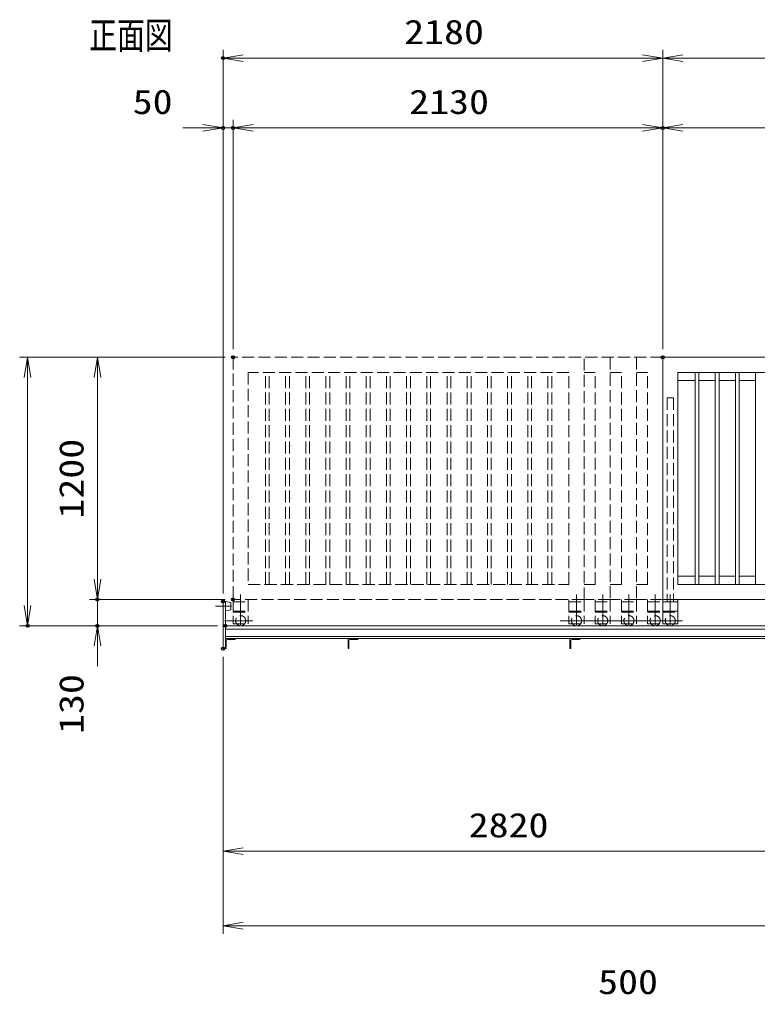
# Model space of a CAD drawing. Units: millimetres at full size. Extents: x -11880 to 11880, y -8400 to 8400.
# Drawn here: x -7978 to -4319, y 455 to 5285 of the extents above; entities that cross this region are included whole.
import ezdxf
from ezdxf.enums import TextEntityAlignment as Align

# ---------------------------------------------------------------- set-up
doc = ezdxf.new("R2010")
doc.units = ezdxf.units.MM
doc.header["$LTSCALE"] = 30
doc.header["$PDMODE"] = 32
doc.header["$PDSIZE"] = 15
doc.linetypes.add('USER1', pattern=[10.7, 5, -2.5, 0.7, -2.5])
doc.linetypes.add('USER2', pattern=[2.7, 2, -0.7])
for name, color, linetype, lineweight in [('0-1_軸線', 6, 'USER1', 18), ('0-2_01', 4, 'Continuous', 18), ('0-3_外形線', 7, 'Continuous', 18), ('0-4_隠れ線', 4, 'USER2', 18), ('0-5_0', 7, 'Continuous', 18), ('0-9_寸法線', 3, 'Continuous', 18)]:
    doc.layers.add(name, color=color, linetype=linetype, lineweight=lineweight)
doc.layers.add('0-8_文字', color=254, linetype='Continuous')
doc.layers.add('0-A_DEFPOINTS', color=7, linetype='Continuous')
doc.styles.add('ＭＳ ゴシック', font='')
doc.styles.get('ＭＳ ゴシック').set_extended_font_data('MS Gothic')

# ---------------------------------------------------------------- blocks, each defined once
blk = doc.blocks.new('_OPEN')
at = {"layer": '0-5_0'}
blk.add_line((0, 0), (-30, 0), dxfattribs=at)
blk.add_lwpolyline([(-30, 5), (0, 0), (-30, -5)], dxfattribs=at)

msp = doc.modelspace()

# ---------------------------------------------------------------- linework, layer by layer
at = {"layer": '0-1_軸線'}
for p, q in [((-6881.09, 2435.83), (-6881.09, 2248.72)), ((-5216.09, 2435.83), (-5216.09, 2248.72)), ((-5086.09, 2435.83), (-5086.09, 2248.72)), ((-4956.09, 2435.83), (-4956.09, 2248.72)), ((-4826.09, 2435.83), (-4826.09, 2248.72)), ((-4751.09, 2435.83), (-4751.09, 2248.72)), ((-6926.16, 2378.51), (-7006.59, 2378.51)), ((-6961.19, 2306.51), (-6820.86, 2306.51)), ((-5296.2, 2306.51), (-5155.86, 2306.51)), ((-5166.19, 2306.51), (-5025.86, 2306.51)), ((-5036.19, 2306.51), (-4895.86, 2306.51)), ((-4906.19, 2306.51), (-4765.86, 2306.51)), ((-4816.19, 2306.51), (-4690.86, 2306.51))]:
    msp.add_line(p, q, dxfattribs=at)
at = {"layer": '0-2_01', "color": 7}
for p, q in [((-4788.59, 2411.51), (-4788.59, 2291.51)), ((-4788.59, 2399.51), (-4713.59, 2399.51)), ((-4713.59, 2411.51), (-4713.59, 2291.51)), ((-4788.59, 2354.51), (-4713.59, 2354.51)), ((-4788.59, 2291.51), (-4713.59, 2291.51))]:
    msp.add_line(p, q, dxfattribs=at)
msp.add_arc((-4751.09, 2306.51), 25, 216.8699, 323.1301, dxfattribs=at)
at = {"layer": '0-3_外形線'}
for p, q in [((-3048.59, 3611.51), (-4788.59, 3611.51)), ((-4788.59, 3611.51), (-4788.59, 2411.51)), ((-3123.59, 3536.51), (-4713.59, 3536.51)), ((-4713.59, 3536.51), (-4713.59, 2486.51)), ((-4628.09, 2486.51), (-4628.09, 3536.51)), ((-4609.09, 2486.51), (-4609.09, 3536.51)), ((-4528.09, 2486.51), (-4528.09, 3536.51)), ((-4509.09, 2486.51), (-4509.09, 3536.51)), ((-4428.09, 2486.51), (-4428.09, 3536.51)), ((-4409.09, 2486.51), (-4409.09, 3536.51)), ((-4328.09, 2486.51), (-4328.09, 3536.51)), ((-4713.59, 3496.51), (-4628.09, 3496.51)), ((-4609.09, 3496.51), (-4528.09, 3496.51)), ((-4509.09, 3496.51), (-4428.09, 3496.51)), ((-4409.09, 3496.51), (-4328.09, 3496.51)), ((-4628.09, 2526.51), (-4713.59, 2526.51)), ((-4528.09, 2526.51), (-4609.09, 2526.51)), ((-4428.09, 2526.51), (-4509.09, 2526.51)), ((-4328.09, 2526.51), (-4409.09, 2526.51)), ((-4713.59, 2486.51), (-3123.59, 2486.51)), ((-6968.59, 2168.01), (-6968.59, 2401.51)), ((-6956.59, 2401.51), (-6968.59, 2401.51)), ((-6956.59, 2168.01), (-6956.59, 2401.51)), ((-6956.59, 2401.01), (-6929.59, 2396.01)), ((-6929.59, 2396.01), (-6929.59, 2361.01)), ((-3123.59, 2411.51), (-4788.59, 2411.51)), ((-6929.59, 2361.01), (-6956.59, 2356.01)), ((1251.41, 2281.51), (-6956.59, 2281.51)), ((1251.41, 2264.01), (-6956.59, 2264.01)), ((1251.41, 2228.31), (-6956.59, 2228.31)), ((1251.41, 2218.01), (-6956.59, 2218.01)), ((-6956.59, 2168.01), (-6956.59, 2218.01)), ((-6956.59, 2218.01), (-6906.59, 2218.01)), ((-6952.59, 2207.51), (-6952.59, 2171.01)), ((-6909.59, 2214.01), (-6946.09, 2214.01)), ((-6906.59, 2218.01), (-6906.59, 2217.01)), ((-6303.59, 2218.01), (-6353.59, 2218.01)), ((-6348.59, 2218.01), (-6348.59, 2168.01)), ((-6344.59, 2171.01), (-6344.59, 2207.51)), ((-6338.09, 2214.01), (-6301.59, 2214.01)), ((-6298.59, 2217.01), (-6298.59, 2218.01)), ((-5203.59, 2218.01), (-5253.59, 2218.01)), ((-5248.59, 2218.01), (-5248.59, 2168.01)), ((-5244.59, 2171.01), (-5244.59, 2207.51)), ((-5238.09, 2214.01), (-5201.59, 2214.01)), ((-5198.59, 2217.01), (-5198.59, 2218.01)), ((-6956.59, 2168.01), (-6968.59, 2168.01)), ((-6955.59, 2168.01), (-6956.59, 2168.01)), ((-6348.59, 2168.01), (-6347.59, 2168.01)), ((-5248.59, 2168.01), (-5247.59, 2168.01))]:
    msp.add_line(p, q, dxfattribs=at)
for centre, radius, start, end in [((-6946.09, 2207.51), 6.5, 90, 180), ((-6909.59, 2217.01), 3, 270, 360), ((-6338.09, 2207.51), 6.5, 90, 180), ((-6301.59, 2217.01), 3, 270, 0), ((-5238.09, 2207.51), 6.5, 90, 180), ((-5201.59, 2217.01), 3, 270, 0), ((-6955.59, 2171.01), 3, 270, 360), ((-6347.59, 2171.01), 3, 270, 0), ((-5247.59, 2171.01), 3, 270, 0)]:
    msp.add_arc(centre, radius, start, end, dxfattribs=at)
at = {"layer": '0-4_隠れ線'}
for p, q in [((-4788.59, 3611.51), (-6918.59, 3611.51)), ((-6918.59, 3611.51), (-6918.59, 2411.51)), ((-5178.59, 2411.51), (-5178.59, 3611.51)), ((-5048.59, 3611.51), (-5048.59, 2411.51)), ((-4918.59, 3611.51), (-4918.59, 2411.51)), ((-5253.59, 3536.51), (-6843.59, 3536.51)), ((-6843.59, 3536.51), (-6843.59, 2486.51)), ((-6758.09, 2486.51), (-6758.09, 3536.51)), ((-6739.09, 2486.51), (-6739.09, 3536.51)), ((-6658.09, 2486.51), (-6658.09, 3536.51)), ((-6639.09, 2486.51), (-6639.09, 3536.51)), ((-6558.09, 2486.51), (-6558.09, 3536.51)), ((-6539.09, 2486.51), (-6539.09, 3536.51)), ((-6458.09, 2486.51), (-6458.09, 3536.51)), ((-6439.09, 2486.51), (-6439.09, 3536.51)), ((-6358.09, 2486.51), (-6358.09, 3536.51)), ((-6339.09, 2486.51), (-6339.09, 3536.51)), ((-6258.09, 2486.51), (-6258.09, 3536.51)), ((-6239.09, 2486.51), (-6239.09, 3536.51)), ((-6158.09, 2486.51), (-6158.09, 3536.51)), ((-6139.09, 2486.51), (-6139.09, 3536.51)), ((-6058.09, 2486.51), (-6058.09, 3536.51)), ((-6039.09, 2486.51), (-6039.09, 3536.51)), ((-5958.09, 2486.51), (-5958.09, 3536.51)), ((-5939.09, 2486.51), (-5939.09, 3536.51)), ((-5858.09, 2486.51), (-5858.09, 3536.51)), ((-5839.09, 2486.51), (-5839.09, 3536.51)), ((-5758.09, 2486.51), (-5758.09, 3536.51)), ((-5739.09, 2486.51), (-5739.09, 3536.51)), ((-5658.09, 2486.51), (-5658.09, 3536.51)), ((-5639.09, 2486.51), (-5639.09, 3536.51)), ((-5558.09, 2486.51), (-5558.09, 3536.51)), ((-5539.09, 2486.51), (-5539.09, 3536.51)), ((-5458.09, 2486.51), (-5458.09, 3536.51)), ((-5439.09, 2486.51), (-5439.09, 3536.51)), ((-5358.09, 2486.51), (-5358.09, 3536.51)), ((-5339.09, 2486.51), (-5339.09, 3536.51)), ((-5253.59, 2486.51), (-5253.59, 3536.51)), ((-5123.59, 3536.51), (-5178.59, 3536.51)), ((-5123.59, 2486.51), (-5123.59, 3536.51)), ((-4993.59, 3536.51), (-5048.59, 3536.51)), ((-4993.59, 2486.51), (-4993.59, 3536.51)), ((-4863.59, 3536.51), (-4918.59, 3536.51)), ((-4863.59, 2486.51), (-4863.59, 3536.51)), ((-4767.09, 3411.51), (-4767.09, 2399.51)), ((-4767.09, 3411.51), (-4735.09, 3411.51)), ((-4735.09, 3411.51), (-4735.09, 2399.51)), ((-6843.59, 2486.51), (-5253.59, 2486.51)), ((-5178.59, 2486.51), (-5123.59, 2486.51)), ((-5048.59, 2486.51), (-4993.59, 2486.51)), ((-4918.59, 2486.51), (-4863.59, 2486.51)), ((-5178.59, 2411.51), (-6918.59, 2411.51)), ((-6918.59, 2411.51), (-6918.59, 2291.51)), ((-6918.59, 2399.51), (-6843.59, 2399.51)), ((-6843.59, 2411.51), (-6843.59, 2291.51)), ((-5253.59, 2411.51), (-5253.59, 2291.51)), ((-5253.59, 2399.51), (-5178.59, 2399.51)), ((-5178.59, 2411.51), (-5178.59, 2291.51)), ((-5048.59, 2411.51), (-5178.59, 2411.51)), ((-5123.59, 2411.51), (-5123.59, 2291.51)), ((-5123.59, 2399.51), (-5048.59, 2399.51)), ((-4918.59, 2411.51), (-5048.59, 2411.51)), ((-5048.59, 2411.51), (-5048.59, 2291.51)), ((-4993.59, 2411.51), (-4993.59, 2291.51)), ((-4993.59, 2399.51), (-4918.59, 2399.51)), ((-4918.59, 2411.51), (-4918.59, 2291.51)), ((-4788.59, 2411.51), (-4918.59, 2411.51)), ((-4863.59, 2411.51), (-4863.59, 2291.51)), ((-4863.59, 2399.51), (-4788.59, 2399.51)), ((-6918.59, 2354.51), (-6843.59, 2354.51)), ((-6918.59, 2348.51), (-6843.59, 2348.51)), ((-5253.59, 2354.51), (-5178.59, 2354.51)), ((-5253.59, 2348.51), (-5178.59, 2348.51)), ((-5123.59, 2354.51), (-5048.59, 2354.51)), ((-5123.59, 2348.51), (-5048.59, 2348.51)), ((-4993.59, 2354.51), (-4918.59, 2354.51)), ((-4993.59, 2348.51), (-4918.59, 2348.51)), ((-4863.59, 2354.51), (-4788.59, 2354.51)), ((-4863.59, 2348.51), (-4788.59, 2348.51)), ((-4788.59, 2348.51), (-4713.59, 2348.51)), ((-6918.59, 2291.51), (-6843.59, 2291.51)), ((-5253.59, 2291.51), (-5178.59, 2291.51)), ((-5123.59, 2291.51), (-5048.59, 2291.51)), ((-4993.59, 2291.51), (-4918.59, 2291.51)), ((-4863.59, 2291.51), (-4788.59, 2291.51))]:
    msp.add_line(p, q, dxfattribs=at)
for centre, start, end in [((-6881.09, 2306.51), 323.1301, 216.8699), ((-5216.09, 2306.51), 323.1301, 216.8699), ((-5086.09, 2306.51), 323.1301, 216.8699), ((-4956.09, 2306.51), 323.1301, 216.8699), ((-4826.09, 2306.51), 323.1301, 216.8699), ((-4751.09, 2306.51), 323.1301, 216.8699), ((-6881.09, 2306.51), 216.8699, 323.1301), ((-5216.09, 2306.51), 216.8699, 323.1301), ((-5086.09, 2306.51), 216.8699, 323.1301), ((-4956.09, 2306.51), 216.8699, 323.1301), ((-4826.09, 2306.51), 216.8699, 323.1301)]:
    msp.add_arc(centre, 25, start, end, dxfattribs=at)
at = {"layer": '0-9_寸法線'}
for p, q in [((-6968.59, 2441.51), (-6968.59, 5134.14)), ((-4788.59, 3651.51), (-4788.59, 5134.14)), ((-4788.59, 3651.51), (-4788.59, 5134.14)), ((-4788.59, 5094.14), (-6968.59, 5094.14)), ((-4788.59, 5094.14), (7291.41, 5094.14)), ((-6968.59, 2441.51), (-6968.59, 4787.84)), ((-6918.59, 3651.51), (-6918.59, 4787.84)), ((-6918.59, 3651.51), (-6918.59, 4787.84)), ((-4788.59, 3651.51), (-4788.59, 4787.84)), ((-4788.59, 3651.51), (-4788.59, 4787.84)), ((-7068.59, 4747.84), (-7168.59, 4747.84)), ((-6918.59, 4747.84), (-6968.59, 4747.84)), ((-4788.59, 4747.84), (-6918.59, 4747.84)), ((-6818.59, 4747.84), (-6718.59, 4747.84)), ((1246.41, 4747.84), (-4788.59, 4747.84)), ((-6958.59, 3611.51), (-7977.68, 3611.51)), ((-7937.68, 3611.51), (-7937.68, 2281.51)), ((-6958.59, 3611.51), (-7631.07, 3611.51)), ((-7591.07, 3611.51), (-7591.07, 2411.51)), ((-7591.07, 2511.51), (-7591.07, 2611.51)), ((-6958.59, 2411.51), (-7631.07, 2411.51)), ((-6958.59, 2411.51), (-7631.07, 2411.51)), ((-7591.07, 2411.51), (-7591.07, 2281.51)), ((-6996.59, 2281.51), (-7977.68, 2281.51)), ((-6996.59, 2281.51), (-7631.07, 2281.51)), ((-7591.07, 2181.51), (-7591.07, 2081.51)), ((-6968.59, 2128.01), (-6968.59, 1124.01)), ((-6968.59, 2128.01), (-6968.59, 755.42)), ((-6968.59, 1164.01), (-4148.59, 1164.01)), ((-6968.59, 795.42), (9471.41, 795.42))]:
    msp.add_line(p, q, dxfattribs=at)
at = {"layer": '0-A_DEFPOINTS'}
for p in [(-6968.59, 5094.14), (-6968.59, 4747.84), (-6918.59, 4747.84), (-4788.59, 4747.84), (-6918.59, 3611.51), (-6918.59, 3611.51), (-4788.59, 3611.51), (-7591.07, 2411.51), (-6918.59, 2411.51), (-6968.59, 2401.51), (-7937.68, 2281.51), (-7591.07, 2281.51), (-6956.59, 2281.51), (-6968.59, 2168.01)]:
    msp.add_point(p, dxfattribs=at)

# ---------------------------------------------------------------- block references
at = {"layer": '0-9_寸法線', "xscale": 3.333333, "yscale": 3.333333}
for p, rotation in [((-6968.59, 5094.14), 180), ((-4788.59, 5094.14), 180), ((-6918.59, 4747.84), 180), ((-6918.59, 4747.84), 180), ((-4788.59, 4747.84), 180), ((-7937.68, 3611.51), 90), ((-7591.07, 3611.51), 90), ((-7591.07, 2411.51), 270), ((-7591.07, 2411.51), 270), ((-7937.68, 2281.51), 270), ((-7591.07, 2281.51), 90), ((-6968.59, 1164.01), 180), ((-6968.59, 795.42), 180)]:
    msp.add_blockref('_OPEN', p, dxfattribs=dict(at, rotation=rotation))
for p in [(-4788.59, 5094.14), (-6968.59, 4747.84), (-4788.59, 4747.84)]:
    msp.add_blockref('_OPEN', p, dxfattribs=at)

# ---------------------------------------------------------------- texts
at = {"layer": '0-8_文字', "style": 'ＭＳ ゴシック', "width": 0.75}
msp.add_text('正面図', height=134.6, dxfattribs=at).set_placement((-7632, 5099.28), align=Align.BOTTOM_LEFT)
at = {"layer": '0-9_寸法線', "color": 254, "style": 'ＭＳ ゴシック', "width": 1.2}
for s, p in [('2180', (-6070.59, 5126.82)), ('50', (-7416.41, 4780.52)), ('2130', (-6045.59, 4780.52)), ('2820', (-5750.59, 1196.7)), ('500', (-5108.91, 420.12))]:
    msp.add_text(s, height=121.2, dxfattribs=at).set_placement(p, align=Align.BOTTOM_LEFT)
for s, p in [('1200', (-7623.76, 2812.31)), ('130', (-7623.76, 1745.3))]:
    msp.add_text(s, height=121.2, rotation=90, dxfattribs=at).set_placement(p, align=Align.BOTTOM_LEFT)

doc.saveas('drawing.dxf')
